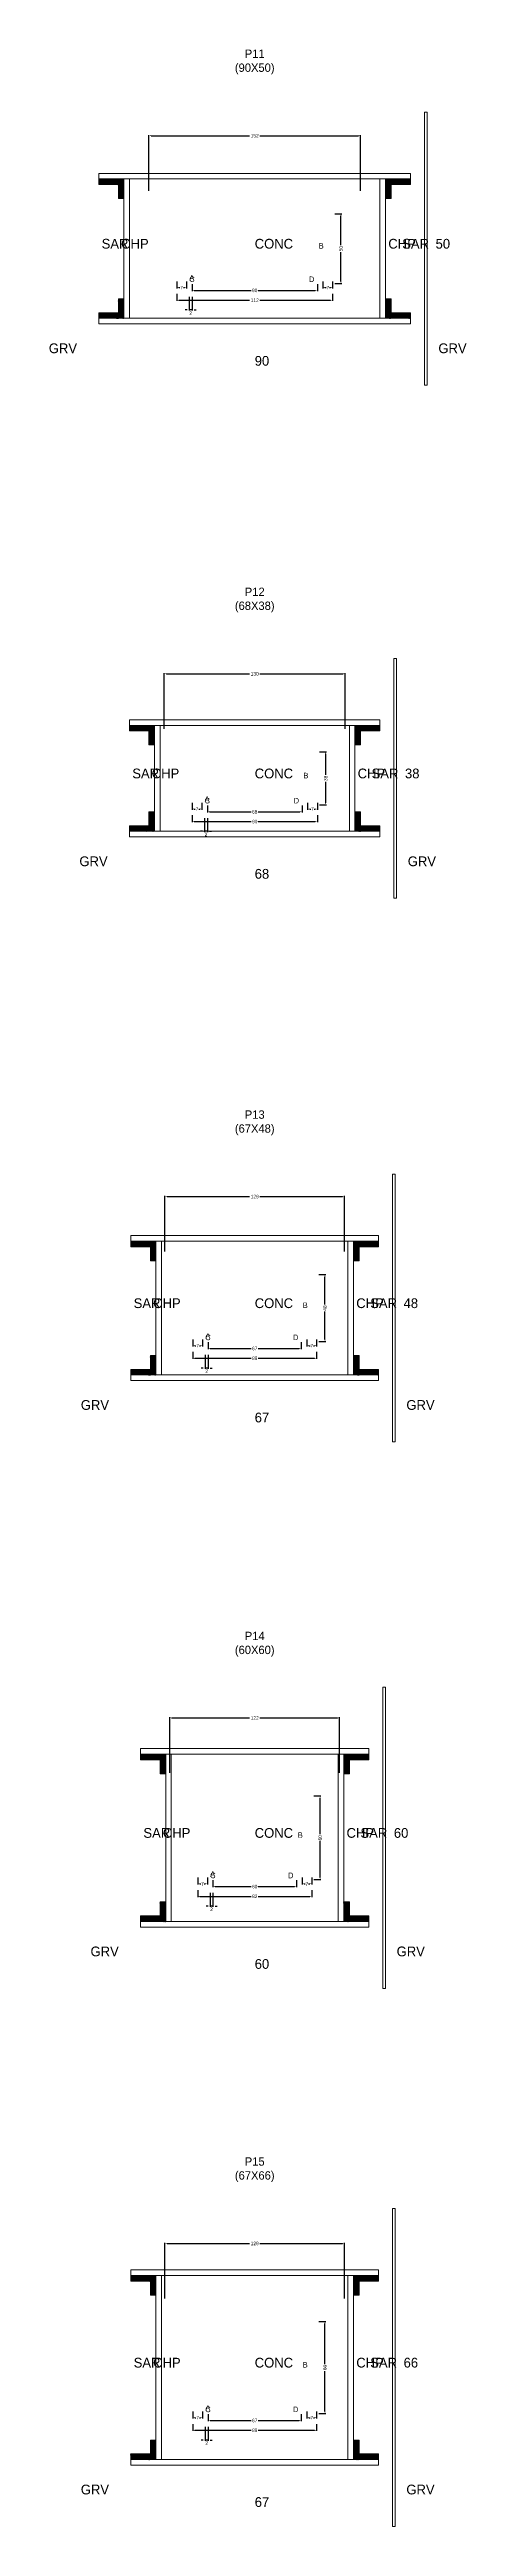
# Model space of a CAD drawing. Header units: centimetres. Extents: x -13000 to 4121, y -7606 to 8720.
# Drawn here: x -148 to 152, y -5294 to -3517 of the extents above; entities that cross this region are included whole.
import ezdxf

# ---------------------------------------------------------------- set-up
doc = ezdxf.new("R2010")
doc.units = ezdxf.units.CM
for name, color, linetype in [('COTA', 241, 'Continuous'), ('Hachura', 251, 'Continuous'), ('NOMENCLATURA', 7, 'Continuous'), ('SARRAFO', 251, 'Continuous'), ('Texto Seção', 7, 'Continuous')]:
    doc.layers.add(name, color=color, linetype=linetype)
doc.dimstyles.new('cotax2', dxfattribs={"dimtxt": 2.5, "dimasz": 1.5, "dimexe": 0.5, "dimexo": 0.5, "dimgap": 0.5, "dimtad": 1, "dimcen": 2.5, "dimazin": 3, "dimtfac": 1, "dimtmove": 0, "dimatfit": 3})

# ---------------------------------------------------------------- blocks, each defined once
blk = doc.blocks.new('_CLOSEDFILLED')
at = {"color": 0, "linetype": 'BYBLOCK'}
blk.add_solid([(-1, 0.2), (0, 0), (-1, -0.2)], dxfattribs=at)
blk = doc.blocks.new('*D274')
for p, q in [((-56, -3692.5), (-56, -3697.5)), ((56, -3692.5), (56, -3697.5)), ((-54.5, -3697), (-3.75, -3697)), ((3.75, -3697), (54.5, -3697))]:
    blk.add_line(p, q)
at = {"layer": 'Defpoints'}
for p in [(-56, -3692), (56, -3692), (-56, -3697)]:
    blk.add_point(p, dxfattribs=at)
at = {"layer": 'COTA', "xscale": 1.5, "yscale": 1.5, "rotation": 180}
blk.add_blockref('_CLOSEDFILLED', (-56, -3697), dxfattribs=at)
at = {"layer": 'COTA', "xscale": 1.5, "yscale": 1.5}
blk.add_blockref('_CLOSEDFILLED', (56, -3697), dxfattribs=at)
at = {"layer": 'COTA', "insert": (0, -3697), "char_height": 2.5, "attachment_point": 5}
blk.add_mtext('112', dxfattribs=at)
blk = doc.blocks.new('*D275')
for p, q in [((-45, -3685.5), (-45, -3690.5)), ((-43.5, -3690), (-2.5, -3690)), ((2.5, -3690), (43.5, -3690)), ((45, -3685.5), (45, -3690.5))]:
    blk.add_line(p, q)
at = {"layer": 'Defpoints'}
for p in [(-45, -3685), (-45, -3690), (45, -3685)]:
    blk.add_point(p, dxfattribs=at)
at = {"layer": 'COTA', "xscale": 1.5, "yscale": 1.5, "rotation": 180}
blk.add_blockref('_CLOSEDFILLED', (-45, -3690), dxfattribs=at)
at = {"layer": 'COTA', "xscale": 1.5, "yscale": 1.5}
blk.add_blockref('_CLOSEDFILLED', (45, -3690), dxfattribs=at)
at = {"layer": 'COTA', "insert": (0, -3690), "char_height": 2.5, "attachment_point": 5}
blk.add_mtext('90', dxfattribs=at)
blk = doc.blocks.new('*D276')
for p, q in [((57.5, -3635), (62.5, -3635)), ((62, -3657.5), (62, -3636.5)), ((62, -3683.5), (62, -3662.5)), ((57.5, -3685), (62.5, -3685))]:
    blk.add_line(p, q)
at = {"layer": 'Defpoints'}
for p in [(57, -3635), (57, -3685), (62, -3685)]:
    blk.add_point(p, dxfattribs=at)
at = {"layer": 'COTA', "xscale": 1.5, "yscale": 1.5}
for p, rotation in [((62, -3635), 90), ((62, -3685), 270)]:
    blk.add_blockref('_CLOSEDFILLED', p, dxfattribs=dict(at, rotation=rotation))
at = {"layer": 'COTA', "insert": (62, -3660), "char_height": 2.5, "attachment_point": 5, "rotation": 90}
blk.add_mtext('50', dxfattribs=at)
blk = doc.blocks.new('*D277')
for p, q in [((-56, -3683.5), (-56, -3688.5)), ((-54.5, -3688), (-53.75, -3688)), ((-51.25, -3688), (-50.5, -3688)), ((-49, -3683.5), (-49, -3688.5))]:
    blk.add_line(p, q)
at = {"layer": 'Defpoints'}
for p in [(-56, -3683), (-56, -3688), (-49, -3683)]:
    blk.add_point(p, dxfattribs=at)
at = {"layer": 'COTA', "xscale": 1.5, "yscale": 1.5, "rotation": 180}
blk.add_blockref('_CLOSEDFILLED', (-56, -3688), dxfattribs=at)
at = {"layer": 'COTA', "xscale": 1.5, "yscale": 1.5}
blk.add_blockref('_CLOSEDFILLED', (-49, -3688), dxfattribs=at)
at = {"layer": 'COTA', "insert": (-52.5, -3688), "char_height": 2.5, "attachment_point": 5}
blk.add_mtext('7', dxfattribs=at)
blk = doc.blocks.new('*D278')
for p, q in [((49, -3683.5), (49, -3688.5)), ((50.5, -3688), (51.25, -3688)), ((53.75, -3688), (54.5, -3688)), ((56, -3683.5), (56, -3688.5))]:
    blk.add_line(p, q)
at = {"layer": 'Defpoints'}
for p in [(49, -3683), (49, -3688), (56, -3683)]:
    blk.add_point(p, dxfattribs=at)
at = {"layer": 'COTA', "xscale": 1.5, "yscale": 1.5, "rotation": 180}
blk.add_blockref('_CLOSEDFILLED', (49, -3688), dxfattribs=at)
at = {"layer": 'COTA', "xscale": 1.5, "yscale": 1.5}
blk.add_blockref('_CLOSEDFILLED', (56, -3688), dxfattribs=at)
at = {"layer": 'COTA', "insert": (52.5, -3688), "char_height": 2.5, "attachment_point": 5}
blk.add_mtext('7', dxfattribs=at)
blk = doc.blocks.new('*D279')
for p, q in [((-76, -3618.5), (-76, -3578.5)), ((-74.5, -3579), (-3.75, -3579)), ((3.75, -3579), (74.5, -3579)), ((76, -3618.5), (76, -3578.5))]:
    blk.add_line(p, q)
at = {"layer": 'Defpoints'}
for p in [(-76, -3579), (-76, -3619), (76, -3619)]:
    blk.add_point(p, dxfattribs=at)
at = {"layer": 'COTA', "xscale": 1.5, "yscale": 1.5, "rotation": 180}
blk.add_blockref('_CLOSEDFILLED', (-76, -3579), dxfattribs=at)
at = {"layer": 'COTA', "xscale": 1.5, "yscale": 1.5}
blk.add_blockref('_CLOSEDFILLED', (76, -3579), dxfattribs=at)
at = {"layer": 'COTA', "insert": (0, -3579), "char_height": 2.5, "attachment_point": 5}
blk.add_mtext('152', dxfattribs=at)
blk = doc.blocks.new('*D300')
for p, q in [((-45, -4066.5), (-45, -4071.5)), ((45, -4066.5), (45, -4071.5)), ((-43.5, -4071), (-2.5, -4071)), ((2.5, -4071), (43.5, -4071))]:
    blk.add_line(p, q)
at = {"layer": 'Defpoints'}
for p in [(-45, -4066), (45, -4066), (-45, -4071)]:
    blk.add_point(p, dxfattribs=at)
at = {"layer": 'COTA', "xscale": 1.5, "yscale": 1.5, "rotation": 180}
blk.add_blockref('_CLOSEDFILLED', (-45, -4071), dxfattribs=at)
at = {"layer": 'COTA', "xscale": 1.5, "yscale": 1.5}
blk.add_blockref('_CLOSEDFILLED', (45, -4071), dxfattribs=at)
at = {"layer": 'COTA', "insert": (0, -4071), "char_height": 2.5, "attachment_point": 5}
blk.add_mtext('90', dxfattribs=at)
blk = doc.blocks.new('*D301')
for p, q in [((-34, -4059.5), (-34, -4064.5)), ((-32.5, -4064), (-2.5, -4064)), ((2.5, -4064), (32.5, -4064)), ((34, -4059.5), (34, -4064.5))]:
    blk.add_line(p, q)
at = {"layer": 'Defpoints'}
for p in [(-34, -4059), (-34, -4064), (34, -4059)]:
    blk.add_point(p, dxfattribs=at)
at = {"layer": 'COTA', "xscale": 1.5, "yscale": 1.5, "rotation": 180}
blk.add_blockref('_CLOSEDFILLED', (-34, -4064), dxfattribs=at)
at = {"layer": 'COTA', "xscale": 1.5, "yscale": 1.5}
blk.add_blockref('_CLOSEDFILLED', (34, -4064), dxfattribs=at)
at = {"layer": 'COTA', "insert": (0, -4064), "char_height": 2.5, "attachment_point": 5}
blk.add_mtext('68', dxfattribs=at)
blk = doc.blocks.new('*D302')
for p, q in [((46.5, -4021), (51.5, -4021)), ((51, -4037.5), (51, -4022.5)), ((51, -4057.5), (51, -4042.5)), ((46.5, -4059), (51.5, -4059))]:
    blk.add_line(p, q)
at = {"layer": 'Defpoints'}
for p in [(46, -4021), (46, -4059), (51, -4059)]:
    blk.add_point(p, dxfattribs=at)
at = {"layer": 'COTA', "xscale": 1.5, "yscale": 1.5}
for p, rotation in [((51, -4021), 90), ((51, -4059), 270)]:
    blk.add_blockref('_CLOSEDFILLED', p, dxfattribs=dict(at, rotation=rotation))
at = {"layer": 'COTA', "insert": (51, -4040), "char_height": 2.5, "attachment_point": 5, "rotation": 90}
blk.add_mtext('38', dxfattribs=at)
blk = doc.blocks.new('*D303')
for p, q in [((-45, -4057.5), (-45, -4062.5)), ((-43.5, -4062), (-42.75, -4062)), ((-40.25, -4062), (-39.5, -4062)), ((-38, -4057.5), (-38, -4062.5))]:
    blk.add_line(p, q)
at = {"layer": 'Defpoints'}
for p in [(-45, -4057), (-45, -4062), (-38, -4057)]:
    blk.add_point(p, dxfattribs=at)
at = {"layer": 'COTA', "xscale": 1.5, "yscale": 1.5, "rotation": 180}
blk.add_blockref('_CLOSEDFILLED', (-45, -4062), dxfattribs=at)
at = {"layer": 'COTA', "xscale": 1.5, "yscale": 1.5}
blk.add_blockref('_CLOSEDFILLED', (-38, -4062), dxfattribs=at)
at = {"layer": 'COTA', "insert": (-41.5, -4062), "char_height": 2.5, "attachment_point": 5}
blk.add_mtext('7', dxfattribs=at)
blk = doc.blocks.new('*D304')
for p, q in [((38, -4057.5), (38, -4062.5)), ((39.5, -4062), (40.25, -4062)), ((42.75, -4062), (43.5, -4062)), ((45, -4057.5), (45, -4062.5))]:
    blk.add_line(p, q)
at = {"layer": 'Defpoints'}
for p in [(38, -4057), (38, -4062), (45, -4057)]:
    blk.add_point(p, dxfattribs=at)
at = {"layer": 'COTA', "xscale": 1.5, "yscale": 1.5, "rotation": 180}
blk.add_blockref('_CLOSEDFILLED', (38, -4062), dxfattribs=at)
at = {"layer": 'COTA', "xscale": 1.5, "yscale": 1.5}
blk.add_blockref('_CLOSEDFILLED', (45, -4062), dxfattribs=at)
at = {"layer": 'COTA', "insert": (41.5, -4062), "char_height": 2.5, "attachment_point": 5}
blk.add_mtext('7', dxfattribs=at)
blk = doc.blocks.new('*D305')
for p, q in [((-65, -4004.5), (-65, -3964.5)), ((-63.5, -3965), (-3.75, -3965)), ((3.75, -3965), (63.5, -3965)), ((65, -4004.5), (65, -3964.5))]:
    blk.add_line(p, q)
at = {"layer": 'Defpoints'}
for p in [(-65, -3965), (-65, -4005), (65, -4005)]:
    blk.add_point(p, dxfattribs=at)
at = {"layer": 'COTA', "xscale": 1.5, "yscale": 1.5, "rotation": 180}
blk.add_blockref('_CLOSEDFILLED', (-65, -3965), dxfattribs=at)
at = {"layer": 'COTA', "xscale": 1.5, "yscale": 1.5}
blk.add_blockref('_CLOSEDFILLED', (65, -3965), dxfattribs=at)
at = {"layer": 'COTA', "insert": (0, -3965), "char_height": 2.5, "attachment_point": 5}
blk.add_mtext('130', dxfattribs=at)
blk = doc.blocks.new('*D326')
for p, q in [((-44.5, -4451.5), (-44.5, -4456.5)), ((-43, -4456), (-2.5, -4456)), ((2.5, -4456), (43, -4456)), ((44.5, -4451.5), (44.5, -4456.5))]:
    blk.add_line(p, q)
at = {"layer": 'Defpoints'}
for p in [(-44.5, -4451), (-44.5, -4456), (44.5, -4451)]:
    blk.add_point(p, dxfattribs=at)
at = {"layer": 'COTA', "xscale": 1.5, "yscale": 1.5, "rotation": 180}
blk.add_blockref('_CLOSEDFILLED', (-44.5, -4456), dxfattribs=at)
at = {"layer": 'COTA', "xscale": 1.5, "yscale": 1.5}
blk.add_blockref('_CLOSEDFILLED', (44.5, -4456), dxfattribs=at)
at = {"layer": 'COTA', "insert": (0, -4456), "char_height": 2.5, "attachment_point": 5}
blk.add_mtext('89', dxfattribs=at)
blk = doc.blocks.new('*D327')
for p, q in [((-33.5, -4444.5), (-33.5, -4449.5)), ((-32, -4449), (-2.5, -4449)), ((2.5, -4449), (32, -4449)), ((33.5, -4444.5), (33.5, -4449.5))]:
    blk.add_line(p, q)
at = {"layer": 'Defpoints'}
for p in [(-33.5, -4444), (-33.5, -4449), (33.5, -4444)]:
    blk.add_point(p, dxfattribs=at)
at = {"layer": 'COTA', "xscale": 1.5, "yscale": 1.5, "rotation": 180}
blk.add_blockref('_CLOSEDFILLED', (-33.5, -4449), dxfattribs=at)
at = {"layer": 'COTA', "xscale": 1.5, "yscale": 1.5}
blk.add_blockref('_CLOSEDFILLED', (33.5, -4449), dxfattribs=at)
at = {"layer": 'COTA', "insert": (0, -4449), "char_height": 2.5, "attachment_point": 5}
blk.add_mtext('67', dxfattribs=at)
blk = doc.blocks.new('*D328')
for p, q in [((46, -4396), (51, -4396)), ((50.5, -4417.5), (50.5, -4397.5)), ((50.5, -4442.5), (50.5, -4422.5)), ((46, -4444), (51, -4444))]:
    blk.add_line(p, q)
at = {"layer": 'Defpoints'}
for p in [(45.5, -4396), (45.5, -4444), (50.5, -4444)]:
    blk.add_point(p, dxfattribs=at)
at = {"layer": 'COTA', "xscale": 1.5, "yscale": 1.5}
for p, rotation in [((50.5, -4396), 90), ((50.5, -4444), 270)]:
    blk.add_blockref('_CLOSEDFILLED', p, dxfattribs=dict(at, rotation=rotation))
at = {"layer": 'COTA', "insert": (50.5, -4420), "char_height": 2.5, "attachment_point": 5, "rotation": 90}
blk.add_mtext('48', dxfattribs=at)
blk = doc.blocks.new('*D329')
for p, q in [((-44.5, -4442.5), (-44.5, -4447.5)), ((-43, -4447), (-42.25, -4447)), ((-39.75, -4447), (-39, -4447)), ((-37.5, -4442.5), (-37.5, -4447.5))]:
    blk.add_line(p, q)
at = {"layer": 'Defpoints'}
for p in [(-44.5, -4442), (-37.5, -4442), (-44.5, -4447)]:
    blk.add_point(p, dxfattribs=at)
at = {"layer": 'COTA', "xscale": 1.5, "yscale": 1.5, "rotation": 180}
blk.add_blockref('_CLOSEDFILLED', (-44.5, -4447), dxfattribs=at)
at = {"layer": 'COTA', "xscale": 1.5, "yscale": 1.5}
blk.add_blockref('_CLOSEDFILLED', (-37.5, -4447), dxfattribs=at)
at = {"layer": 'COTA', "insert": (-41, -4447), "char_height": 2.5, "attachment_point": 5}
blk.add_mtext('7', dxfattribs=at)
blk = doc.blocks.new('*D330')
for p, q in [((37.5, -4442.5), (37.5, -4447.5)), ((39, -4447), (39.75, -4447)), ((42.25, -4447), (43, -4447)), ((44.5, -4442.5), (44.5, -4447.5))]:
    blk.add_line(p, q)
at = {"layer": 'Defpoints'}
for p in [(37.5, -4442), (44.5, -4442), (37.5, -4447)]:
    blk.add_point(p, dxfattribs=at)
at = {"layer": 'COTA', "xscale": 1.5, "yscale": 1.5, "rotation": 180}
blk.add_blockref('_CLOSEDFILLED', (37.5, -4447), dxfattribs=at)
at = {"layer": 'COTA', "xscale": 1.5, "yscale": 1.5}
blk.add_blockref('_CLOSEDFILLED', (44.5, -4447), dxfattribs=at)
at = {"layer": 'COTA', "insert": (41, -4447), "char_height": 2.5, "attachment_point": 5}
blk.add_mtext('7', dxfattribs=at)
blk = doc.blocks.new('*D331')
for p, q in [((-64.5, -4379.5), (-64.5, -4339.5)), ((-63, -4340), (-3.75, -4340)), ((3.75, -4340), (63, -4340)), ((64.5, -4379.5), (64.5, -4339.5))]:
    blk.add_line(p, q)
at = {"layer": 'Defpoints'}
for p in [(-64.5, -4340), (-64.5, -4380), (64.5, -4380)]:
    blk.add_point(p, dxfattribs=at)
at = {"layer": 'COTA', "xscale": 1.5, "yscale": 1.5, "rotation": 180}
blk.add_blockref('_CLOSEDFILLED', (-64.5, -4340), dxfattribs=at)
at = {"layer": 'COTA', "xscale": 1.5, "yscale": 1.5}
blk.add_blockref('_CLOSEDFILLED', (64.5, -4340), dxfattribs=at)
at = {"layer": 'COTA', "insert": (0, -4340), "char_height": 2.5, "attachment_point": 5}
blk.add_mtext('129', dxfattribs=at)
blk = doc.blocks.new('*D352')
for p, q in [((-41, -4837.5), (-41, -4842.5)), ((-39.5, -4842), (-2.5, -4842)), ((2.5, -4842), (39.5, -4842)), ((41, -4837.5), (41, -4842.5))]:
    blk.add_line(p, q)
at = {"layer": 'Defpoints'}
for p in [(-41, -4837), (-41, -4842), (41, -4837)]:
    blk.add_point(p, dxfattribs=at)
at = {"layer": 'COTA', "xscale": 1.5, "yscale": 1.5, "rotation": 180}
blk.add_blockref('_CLOSEDFILLED', (-41, -4842), dxfattribs=at)
at = {"layer": 'COTA', "xscale": 1.5, "yscale": 1.5}
blk.add_blockref('_CLOSEDFILLED', (41, -4842), dxfattribs=at)
at = {"layer": 'COTA', "insert": (0, -4842), "char_height": 2.5, "attachment_point": 5}
blk.add_mtext('82', dxfattribs=at)
blk = doc.blocks.new('*D353')
for p, q in [((-30, -4830.5), (-30, -4835.5)), ((30, -4830.5), (30, -4835.5)), ((-28.5, -4835), (-2.5, -4835)), ((2.5, -4835), (28.5, -4835))]:
    blk.add_line(p, q)
at = {"layer": 'Defpoints'}
for p in [(-30, -4830), (30, -4830), (-30, -4835)]:
    blk.add_point(p, dxfattribs=at)
at = {"layer": 'COTA', "xscale": 1.5, "yscale": 1.5, "rotation": 180}
blk.add_blockref('_CLOSEDFILLED', (-30, -4835), dxfattribs=at)
at = {"layer": 'COTA', "xscale": 1.5, "yscale": 1.5}
blk.add_blockref('_CLOSEDFILLED', (30, -4835), dxfattribs=at)
at = {"layer": 'COTA', "insert": (0, -4835), "char_height": 2.5, "attachment_point": 5}
blk.add_mtext('60', dxfattribs=at)
blk = doc.blocks.new('*D354')
for p, q in [((42.5, -4770), (47.5, -4770)), ((47, -4797.5), (47, -4771.5)), ((47, -4828.5), (47, -4802.5)), ((42.5, -4830), (47.5, -4830))]:
    blk.add_line(p, q)
at = {"layer": 'Defpoints'}
for p in [(42, -4770), (42, -4830), (47, -4830)]:
    blk.add_point(p, dxfattribs=at)
at = {"layer": 'COTA', "xscale": 1.5, "yscale": 1.5}
for p, rotation in [((47, -4770), 90), ((47, -4830), 270)]:
    blk.add_blockref('_CLOSEDFILLED', p, dxfattribs=dict(at, rotation=rotation))
at = {"layer": 'COTA', "insert": (47, -4800), "char_height": 2.5, "attachment_point": 5, "rotation": 90}
blk.add_mtext('60', dxfattribs=at)
blk = doc.blocks.new('*D355')
for p, q in [((-41, -4828.5), (-41, -4833.5)), ((-34, -4828.5), (-34, -4833.5)), ((-39.5, -4833), (-38.75, -4833)), ((-36.25, -4833), (-35.5, -4833))]:
    blk.add_line(p, q)
at = {"layer": 'Defpoints'}
for p in [(-41, -4828), (-34, -4828), (-41, -4833)]:
    blk.add_point(p, dxfattribs=at)
at = {"layer": 'COTA', "xscale": 1.5, "yscale": 1.5, "rotation": 180}
blk.add_blockref('_CLOSEDFILLED', (-41, -4833), dxfattribs=at)
at = {"layer": 'COTA', "xscale": 1.5, "yscale": 1.5}
blk.add_blockref('_CLOSEDFILLED', (-34, -4833), dxfattribs=at)
at = {"layer": 'COTA', "insert": (-37.5, -4833), "char_height": 2.5, "attachment_point": 5}
blk.add_mtext('7', dxfattribs=at)
blk = doc.blocks.new('*D356')
for p, q in [((34, -4828.5), (34, -4833.5)), ((41, -4828.5), (41, -4833.5)), ((35.5, -4833), (36.25, -4833)), ((38.75, -4833), (39.5, -4833))]:
    blk.add_line(p, q)
at = {"layer": 'Defpoints'}
for p in [(34, -4828), (41, -4828), (34, -4833)]:
    blk.add_point(p, dxfattribs=at)
at = {"layer": 'COTA', "xscale": 1.5, "yscale": 1.5, "rotation": 180}
blk.add_blockref('_CLOSEDFILLED', (34, -4833), dxfattribs=at)
at = {"layer": 'COTA', "xscale": 1.5, "yscale": 1.5}
blk.add_blockref('_CLOSEDFILLED', (41, -4833), dxfattribs=at)
at = {"layer": 'COTA', "insert": (37.5, -4833), "char_height": 2.5, "attachment_point": 5}
blk.add_mtext('7', dxfattribs=at)
blk = doc.blocks.new('*D357')
for p, q in [((-61, -4753.5), (-61, -4713.5)), ((-59.5, -4714), (-3.75, -4714)), ((3.75, -4714), (59.5, -4714)), ((61, -4753.5), (61, -4713.5))]:
    blk.add_line(p, q)
at = {"layer": 'Defpoints'}
for p in [(-61, -4714), (-61, -4754), (61, -4754)]:
    blk.add_point(p, dxfattribs=at)
at = {"layer": 'COTA', "xscale": 1.5, "yscale": 1.5, "rotation": 180}
blk.add_blockref('_CLOSEDFILLED', (-61, -4714), dxfattribs=at)
at = {"layer": 'COTA', "xscale": 1.5, "yscale": 1.5}
blk.add_blockref('_CLOSEDFILLED', (61, -4714), dxfattribs=at)
at = {"layer": 'COTA', "insert": (0, -4714), "char_height": 2.5, "attachment_point": 5}
blk.add_mtext('122', dxfattribs=at)
blk = doc.blocks.new('*D378')
for p, q in [((-44.5, -5220.5), (-44.5, -5225.5)), ((44.5, -5220.5), (44.5, -5225.5)), ((-43, -5225), (-2.5, -5225)), ((2.5, -5225), (43, -5225))]:
    blk.add_line(p, q)
at = {"layer": 'Defpoints'}
for p in [(-44.5, -5220), (44.5, -5220), (-44.5, -5225)]:
    blk.add_point(p, dxfattribs=at)
at = {"layer": 'COTA', "xscale": 1.5, "yscale": 1.5, "rotation": 180}
blk.add_blockref('_CLOSEDFILLED', (-44.5, -5225), dxfattribs=at)
at = {"layer": 'COTA', "xscale": 1.5, "yscale": 1.5}
blk.add_blockref('_CLOSEDFILLED', (44.5, -5225), dxfattribs=at)
at = {"layer": 'COTA', "insert": (0, -5225), "char_height": 2.5, "attachment_point": 5}
blk.add_mtext('89', dxfattribs=at)
blk = doc.blocks.new('*D379')
for p, q in [((-33.5, -5213.5), (-33.5, -5218.5)), ((-32, -5218), (-2.5, -5218)), ((2.5, -5218), (32, -5218)), ((33.5, -5213.5), (33.5, -5218.5))]:
    blk.add_line(p, q)
at = {"layer": 'Defpoints'}
for p in [(-33.5, -5213), (-33.5, -5218), (33.5, -5213)]:
    blk.add_point(p, dxfattribs=at)
at = {"layer": 'COTA', "xscale": 1.5, "yscale": 1.5, "rotation": 180}
blk.add_blockref('_CLOSEDFILLED', (-33.5, -5218), dxfattribs=at)
at = {"layer": 'COTA', "xscale": 1.5, "yscale": 1.5}
blk.add_blockref('_CLOSEDFILLED', (33.5, -5218), dxfattribs=at)
at = {"layer": 'COTA', "insert": (0, -5218), "char_height": 2.5, "attachment_point": 5}
blk.add_mtext('67', dxfattribs=at)
blk = doc.blocks.new('*D380')
for p, q in [((46, -5147), (51, -5147)), ((50.5, -5177.5), (50.5, -5148.5)), ((50.5, -5211.5), (50.5, -5182.5)), ((46, -5213), (51, -5213))]:
    blk.add_line(p, q)
at = {"layer": 'Defpoints'}
for p in [(45.5, -5147), (45.5, -5213), (50.5, -5213)]:
    blk.add_point(p, dxfattribs=at)
at = {"layer": 'COTA', "xscale": 1.5, "yscale": 1.5}
for p, rotation in [((50.5, -5147), 90), ((50.5, -5213), 270)]:
    blk.add_blockref('_CLOSEDFILLED', p, dxfattribs=dict(at, rotation=rotation))
at = {"layer": 'COTA', "insert": (50.5, -5180), "char_height": 2.5, "attachment_point": 5, "rotation": 90}
blk.add_mtext('66', dxfattribs=at)
blk = doc.blocks.new('*D381')
for p, q in [((-44.5, -5211.5), (-44.5, -5216.5)), ((-43, -5216), (-42.25, -5216)), ((-39.75, -5216), (-39, -5216)), ((-37.5, -5211.5), (-37.5, -5216.5))]:
    blk.add_line(p, q)
at = {"layer": 'Defpoints'}
for p in [(-44.5, -5211), (-44.5, -5216), (-37.5, -5211)]:
    blk.add_point(p, dxfattribs=at)
at = {"layer": 'COTA', "xscale": 1.5, "yscale": 1.5, "rotation": 180}
blk.add_blockref('_CLOSEDFILLED', (-44.5, -5216), dxfattribs=at)
at = {"layer": 'COTA', "xscale": 1.5, "yscale": 1.5}
blk.add_blockref('_CLOSEDFILLED', (-37.5, -5216), dxfattribs=at)
at = {"layer": 'COTA', "insert": (-41, -5216), "char_height": 2.5, "attachment_point": 5}
blk.add_mtext('7', dxfattribs=at)
blk = doc.blocks.new('*D382')
for p, q in [((37.5, -5211.5), (37.5, -5216.5)), ((39, -5216), (39.75, -5216)), ((42.25, -5216), (43, -5216)), ((44.5, -5211.5), (44.5, -5216.5))]:
    blk.add_line(p, q)
at = {"layer": 'Defpoints'}
for p in [(37.5, -5211), (37.5, -5216), (44.5, -5211)]:
    blk.add_point(p, dxfattribs=at)
at = {"layer": 'COTA', "xscale": 1.5, "yscale": 1.5, "rotation": 180}
blk.add_blockref('_CLOSEDFILLED', (37.5, -5216), dxfattribs=at)
at = {"layer": 'COTA', "xscale": 1.5, "yscale": 1.5}
blk.add_blockref('_CLOSEDFILLED', (44.5, -5216), dxfattribs=at)
at = {"layer": 'COTA', "insert": (41, -5216), "char_height": 2.5, "attachment_point": 5}
blk.add_mtext('7', dxfattribs=at)
blk = doc.blocks.new('*D383')
for p, q in [((-64.5, -5130.5), (-64.5, -5090.5)), ((-63, -5091), (-3.75, -5091)), ((3.75, -5091), (63, -5091)), ((64.5, -5130.5), (64.5, -5090.5))]:
    blk.add_line(p, q)
at = {"layer": 'Defpoints'}
for p in [(-64.5, -5091), (-64.5, -5131), (64.5, -5131)]:
    blk.add_point(p, dxfattribs=at)
at = {"layer": 'COTA', "xscale": 1.5, "yscale": 1.5, "rotation": 180}
blk.add_blockref('_CLOSEDFILLED', (-64.5, -5091), dxfattribs=at)
at = {"layer": 'COTA', "xscale": 1.5, "yscale": 1.5}
blk.add_blockref('_CLOSEDFILLED', (64.5, -5091), dxfattribs=at)
at = {"layer": 'COTA', "insert": (0, -5091), "char_height": 2.5, "attachment_point": 5}
blk.add_mtext('129', dxfattribs=at)

msp = doc.modelspace()

# ---------------------------------------------------------------- hatches: boundary and pattern name
at = {"layer": 'SARRAFO'}
h = msp.add_hatch(dxfattribs=at)
h.set_pattern_fill('SOLID', scale=2)
h.paths.add_polyline_path([(-112, -3614), (-98, -3614), (-98, -3610), (-112, -3610)])
h = msp.add_hatch(dxfattribs=at)
h.set_pattern_fill('SOLID', scale=2)
h.paths.add_polyline_path([(-98, -3624), (-94, -3624), (-94, -3610), (-98, -3610)])
h = msp.add_hatch(dxfattribs=at)
h.set_pattern_fill('SOLID', scale=2)
h.paths.add_polyline_path([(94, -3624), (98, -3624), (98, -3610), (94, -3610)])
h = msp.add_hatch(dxfattribs=at)
h.set_pattern_fill('SOLID', scale=2)
h.paths.add_polyline_path([(98, -3614), (112, -3614), (112, -3610), (98, -3610)])
h = msp.add_hatch(dxfattribs=at)
h.set_pattern_fill('SOLID', scale=2)
h.paths.add_polyline_path([(-112, -3710), (-98, -3710), (-98, -3706), (-112, -3706)])
h = msp.add_hatch(dxfattribs=at)
h.set_pattern_fill('SOLID', scale=2)
h.paths.add_polyline_path([(-98, -3710), (-94, -3710), (-94, -3696), (-98, -3696)])
h = msp.add_hatch(dxfattribs=at)
h.set_pattern_fill('SOLID', scale=2)
h.paths.add_polyline_path([(94, -3710), (98, -3710), (98, -3696), (94, -3696)])
h = msp.add_hatch(dxfattribs=at)
h.set_pattern_fill('SOLID', scale=2)
h.paths.add_polyline_path([(98, -3710), (112, -3710), (112, -3706), (98, -3706)])
h = msp.add_hatch(dxfattribs=at)
h.set_pattern_fill('SOLID', scale=2)
h.paths.add_polyline_path([(-90, -4006), (-76, -4006), (-76, -4002), (-90, -4002)])
h = msp.add_hatch(dxfattribs=at)
h.set_pattern_fill('SOLID', scale=2)
h.paths.add_polyline_path([(-76, -4016), (-72, -4016), (-72, -4002), (-76, -4002)])
h = msp.add_hatch(dxfattribs=at)
h.set_pattern_fill('SOLID', scale=2)
h.paths.add_polyline_path([(72, -4016), (76, -4016), (76, -4002), (72, -4002)])
h = msp.add_hatch(dxfattribs=at)
h.set_pattern_fill('SOLID', scale=2)
h.paths.add_polyline_path([(76, -4006), (90, -4006), (90, -4002), (76, -4002)])
h = msp.add_hatch(dxfattribs=at)
h.set_pattern_fill('SOLID', scale=2)
h.paths.add_polyline_path([(-76, -4078), (-72, -4078), (-72, -4064), (-76, -4064)])
h = msp.add_hatch(dxfattribs=at)
h.set_pattern_fill('SOLID', scale=2)
h.paths.add_polyline_path([(72, -4078), (76, -4078), (76, -4064), (72, -4064)])
h = msp.add_hatch(dxfattribs=at)
h.set_pattern_fill('SOLID', scale=2)
h.paths.add_polyline_path([(-90, -4078), (-76, -4078), (-76, -4074), (-90, -4074)])
h = msp.add_hatch(dxfattribs=at)
h.set_pattern_fill('SOLID', scale=2)
h.paths.add_polyline_path([(76, -4078), (90, -4078), (90, -4074), (76, -4074)])
h = msp.add_hatch(dxfattribs=at)
h.set_pattern_fill('SOLID', scale=2)
h.paths.add_polyline_path([(-89, -4376), (-75, -4376), (-75, -4372), (-89, -4372)])
h = msp.add_hatch(dxfattribs=at)
h.set_pattern_fill('SOLID', scale=2)
h.paths.add_polyline_path([(-75, -4386), (-71, -4386), (-71, -4372), (-75, -4372)])
h = msp.add_hatch(dxfattribs=at)
h.set_pattern_fill('SOLID', scale=2)
h.paths.add_polyline_path([(71, -4386), (75, -4386), (75, -4372), (71, -4372)])
h = msp.add_hatch(dxfattribs=at)
h.set_pattern_fill('SOLID', scale=2)
h.paths.add_polyline_path([(75, -4376), (89, -4376), (89, -4372), (75, -4372)])
h = msp.add_hatch(dxfattribs=at)
h.set_pattern_fill('SOLID', scale=2)
h.paths.add_polyline_path([(-75, -4468), (-71, -4468), (-71, -4454), (-75, -4454)])
h = msp.add_hatch(dxfattribs=at)
h.set_pattern_fill('SOLID', scale=2)
h.paths.add_polyline_path([(71, -4468), (75, -4468), (75, -4454), (71, -4454)])
h = msp.add_hatch(dxfattribs=at)
h.set_pattern_fill('SOLID', scale=2)
h.paths.add_polyline_path([(-89, -4468), (-75, -4468), (-75, -4464), (-89, -4464)])
h = msp.add_hatch(dxfattribs=at)
h.set_pattern_fill('SOLID', scale=2)
h.paths.add_polyline_path([(75, -4468), (89, -4468), (89, -4464), (75, -4464)])
h = msp.add_hatch(dxfattribs=at)
h.set_pattern_fill('SOLID', scale=2)
h.paths.add_polyline_path([(-82, -4744), (-68, -4744), (-68, -4740), (-82, -4740)])
h = msp.add_hatch(dxfattribs=at)
h.set_pattern_fill('SOLID', scale=2)
h.paths.add_polyline_path([(-68, -4754), (-64, -4754), (-64, -4740), (-68, -4740)])
h = msp.add_hatch(dxfattribs=at)
h.set_pattern_fill('SOLID', scale=2)
h.paths.add_polyline_path([(64, -4754), (68, -4754), (68, -4740), (64, -4740)])
h = msp.add_hatch(dxfattribs=at)
h.set_pattern_fill('SOLID', scale=2)
h.paths.add_polyline_path([(68, -4744), (82, -4744), (82, -4740), (68, -4740)])
h = msp.add_hatch(dxfattribs=at)
h.set_pattern_fill('SOLID', scale=2)
h.paths.add_polyline_path([(-68, -4860), (-64, -4860), (-64, -4846), (-68, -4846)])
h = msp.add_hatch(dxfattribs=at)
h.set_pattern_fill('SOLID', scale=2)
h.paths.add_polyline_path([(64, -4860), (68, -4860), (68, -4846), (64, -4846)])
h = msp.add_hatch(dxfattribs=at)
h.set_pattern_fill('SOLID', scale=2)
h.paths.add_polyline_path([(-82, -4860), (-68, -4860), (-68, -4856), (-82, -4856)])
h = msp.add_hatch(dxfattribs=at)
h.set_pattern_fill('SOLID', scale=2)
h.paths.add_polyline_path([(68, -4860), (82, -4860), (82, -4856), (68, -4856)])
h = msp.add_hatch(dxfattribs=at)
h.set_pattern_fill('SOLID', scale=2)
h.paths.add_polyline_path([(-89, -5118), (-75, -5118), (-75, -5114), (-89, -5114)])
h = msp.add_hatch(dxfattribs=at)
h.set_pattern_fill('SOLID', scale=2)
h.paths.add_polyline_path([(-75, -5128), (-71, -5128), (-71, -5114), (-75, -5114)])
h = msp.add_hatch(dxfattribs=at)
h.set_pattern_fill('SOLID', scale=2)
h.paths.add_polyline_path([(71, -5128), (75, -5128), (75, -5114), (71, -5114)])
h = msp.add_hatch(dxfattribs=at)
h.set_pattern_fill('SOLID', scale=2)
h.paths.add_polyline_path([(75, -5118), (89, -5118), (89, -5114), (75, -5114)])
h = msp.add_hatch(dxfattribs=at)
h.set_pattern_fill('SOLID', scale=2)
h.paths.add_polyline_path([(-75, -5246), (-71, -5246), (-71, -5232), (-75, -5232)])
h = msp.add_hatch(dxfattribs=at)
h.set_pattern_fill('SOLID', scale=2)
h.paths.add_polyline_path([(71, -5246), (75, -5246), (75, -5232), (71, -5232)])
h = msp.add_hatch(dxfattribs=at)
h.set_pattern_fill('SOLID', scale=2)
h.paths.add_polyline_path([(-89, -5246), (-75, -5246), (-75, -5242), (-89, -5242)])
h = msp.add_hatch(dxfattribs=at)
h.set_pattern_fill('SOLID', scale=2)
h.paths.add_polyline_path([(75, -5246), (89, -5246), (89, -5242), (75, -5242)])

# ---------------------------------------------------------------- linework, layer by layer
at = {"layer": 'Hachura', "lineweight": 13}
for points in [[(122, -3758), (124, -3758), (124, -3562), (122, -3562)], [(100, -4126), (102, -4126), (102, -3954), (100, -3954)], [(99, -4516), (101, -4516), (101, -4324), (99, -4324)], [(92, -4908), (94, -4908), (94, -4692), (92, -4692)], [(99, -5294), (101, -5294), (101, -5066), (99, -5066)]]:
    msp.add_lwpolyline(points, close=True, dxfattribs=at)
at = {"layer": 'Hachura', "lineweight": 18}
for points in [[(-112, -3610), (112, -3610), (112, -3606), (-112, -3606)], [(-94, -3710), (-90, -3710), (-90, -3610), (-94, -3610)], [(90, -3710), (94, -3710), (94, -3610), (90, -3610)], [(-112, -3714), (112, -3714), (112, -3710), (-112, -3710)], [(-90, -4002), (90, -4002), (90, -3998), (-90, -3998)], [(-72, -4078), (-68, -4078), (-68, -4002), (-72, -4002)], [(68, -4078), (72, -4078), (72, -4002), (68, -4002)], [(-90, -4082), (90, -4082), (90, -4078), (-90, -4078)], [(-89, -4372), (89, -4372), (89, -4368), (-89, -4368)], [(-71, -4468), (-67, -4468), (-67, -4372), (-71, -4372)], [(67, -4468), (71, -4468), (71, -4372), (67, -4372)], [(-89, -4472), (89, -4472), (89, -4468), (-89, -4468)], [(-82, -4740), (82, -4740), (82, -4736), (-82, -4736)], [(-64, -4860), (-60, -4860), (-60, -4740), (-64, -4740)], [(60, -4860), (64, -4860), (64, -4740), (60, -4740)], [(-82, -4864), (82, -4864), (82, -4860), (-82, -4860)], [(-89, -5114), (89, -5114), (89, -5110), (-89, -5110)], [(-71, -5246), (-67, -5246), (-67, -5114), (-71, -5114)], [(67, -5246), (71, -5246), (71, -5114), (67, -5114)], [(-89, -5250), (89, -5250), (89, -5246), (-89, -5246)]]:
    msp.add_lwpolyline(points, close=True, dxfattribs=at)
at = {"layer": 'SARRAFO', "lineweight": 13}
for points in [[(-112, -3614), (-98, -3614), (-98, -3610), (-112, -3610)], [(-98, -3624), (-94, -3624), (-94, -3610), (-98, -3610)], [(94, -3624), (98, -3624), (98, -3610), (94, -3610)], [(98, -3614), (112, -3614), (112, -3610), (98, -3610)], [(-112, -3710), (-98, -3710), (-98, -3706), (-112, -3706)], [(-98, -3710), (-94, -3710), (-94, -3696), (-98, -3696)], [(94, -3710), (98, -3710), (98, -3696), (94, -3696)], [(98, -3710), (112, -3710), (112, -3706), (98, -3706)], [(-90, -4006), (-76, -4006), (-76, -4002), (-90, -4002)], [(-76, -4016), (-72, -4016), (-72, -4002), (-76, -4002)], [(72, -4016), (76, -4016), (76, -4002), (72, -4002)], [(76, -4006), (90, -4006), (90, -4002), (76, -4002)], [(-76, -4078), (-72, -4078), (-72, -4064), (-76, -4064)], [(72, -4078), (76, -4078), (76, -4064), (72, -4064)], [(-90, -4078), (-76, -4078), (-76, -4074), (-90, -4074)], [(76, -4078), (90, -4078), (90, -4074), (76, -4074)], [(-89, -4376), (-75, -4376), (-75, -4372), (-89, -4372)], [(-75, -4386), (-71, -4386), (-71, -4372), (-75, -4372)], [(71, -4386), (75, -4386), (75, -4372), (71, -4372)], [(75, -4376), (89, -4376), (89, -4372), (75, -4372)], [(-75, -4468), (-71, -4468), (-71, -4454), (-75, -4454)], [(71, -4468), (75, -4468), (75, -4454), (71, -4454)], [(-89, -4468), (-75, -4468), (-75, -4464), (-89, -4464)], [(75, -4468), (89, -4468), (89, -4464), (75, -4464)], [(-82, -4744), (-68, -4744), (-68, -4740), (-82, -4740)], [(-68, -4754), (-64, -4754), (-64, -4740), (-68, -4740)], [(64, -4754), (68, -4754), (68, -4740), (64, -4740)], [(68, -4744), (82, -4744), (82, -4740), (68, -4740)], [(-68, -4860), (-64, -4860), (-64, -4846), (-68, -4846)], [(64, -4860), (68, -4860), (68, -4846), (64, -4846)], [(-82, -4860), (-68, -4860), (-68, -4856), (-82, -4856)], [(68, -4860), (82, -4860), (82, -4856), (68, -4856)], [(-89, -5118), (-75, -5118), (-75, -5114), (-89, -5114)], [(-75, -5128), (-71, -5128), (-71, -5114), (-75, -5114)], [(71, -5128), (75, -5128), (75, -5114), (71, -5114)], [(75, -5118), (89, -5118), (89, -5114), (75, -5114)], [(-75, -5246), (-71, -5246), (-71, -5232), (-75, -5232)], [(71, -5246), (75, -5246), (75, -5232), (71, -5232)], [(-89, -5246), (-75, -5246), (-75, -5242), (-89, -5242)], [(75, -5246), (89, -5246), (89, -5242), (75, -5242)]]:
    msp.add_lwpolyline(points, close=True, dxfattribs=at)

# ---------------------------------------------------------------- texts
at = {"layer": 'NOMENCLATURA'}
for s, p in [('B', (46, -3660)), ('A', (-47, -3683)), ('C', (-47, -3684)), ('D', (39, -3684)), ('B', (35, -4040)), ('A', (-36, -4057)), ('C', (-36, -4058)), ('D', (28, -4058)), ('B', (34.5, -4420)), ('A', (-35.5, -4442)), ('C', (-35.5, -4443)), ('D', (27.5, -4443)), ('B', (31, -4800)), ('A', (-32, -4828)), ('C', (-32, -4829)), ('D', (24, -4829)), ('B', (34.5, -5180)), ('A', (-35.5, -5211)), ('C', (-35.5, -5212)), ('D', (27.5, -5212))]:
    msp.add_text(s, height=4, dxfattribs=at).set_placement(p)
at = {"layer": 'NOMENCLATURA', "char_height": 6, "attachment_point": 8}
for s, insert in [('P11\\P(90X50)', (0, -3535)), ('P12\\P(68X38)', (0, -3921)), ('P13\\P(67X48)', (0, -4296)), ('P14\\P(60X60)', (0, -4670)), ('P15\\P(67X66)', (0, -5047))]:
    msp.add_mtext(s, dxfattribs=dict(at, insert=insert))
at = {"layer": 'Texto Seção'}
for s, p in [('SAR', (-110, -3660)), ('CHP', (-96, -3660)), ('CONC', (0, -3660)), ('CHP', (96, -3660)), ('SAR', (106, -3660)), ('50', (130, -3660)), ('GRV', (-148, -3735)), ('GRV', (132, -3735)), ('90', (0, -3744)), ('SAR', (-88, -4040)), ('CHP', (-74, -4040)), ('CONC', (0, -4040)), ('CHP', (74, -4040)), ('SAR', (84, -4040)), ('38', (108, -4040)), ('GRV', (-126, -4103)), ('GRV', (110, -4103)), ('68', (0, -4112)), ('SAR', (-87, -4420)), ('CHP', (-73, -4420)), ('CONC', (0, -4420)), ('CHP', (73, -4420)), ('SAR', (83, -4420)), ('48', (107, -4420)), ('GRV', (-125, -4493)), ('67', (0, -4502)), ('GRV', (109, -4493)), ('SAR', (-80, -4800)), ('CHP', (-66, -4800)), ('CONC', (0, -4800)), ('CHP', (66, -4800)), ('SAR', (76, -4800)), ('60', (100, -4800)), ('GRV', (-118, -4885)), ('GRV', (102, -4885)), ('60', (0, -4894)), ('SAR', (-87, -5180)), ('CHP', (-73, -5180)), ('CONC', (0, -5180)), ('CHP', (73, -5180)), ('SAR', (83, -5180)), ('66', (107, -5180)), ('GRV', (-125, -5271)), ('67', (0, -5280)), ('GRV', (109, -5271))]:
    msp.add_text(s, height=7, dxfattribs=at).set_placement(p)

# ---------------------------------------------------------------- dimensions: what is measured, and where the dimension line sits
at = {"layer": 'COTA'}
for base, p1, p2, picture, middle in [((-76, -3579), (-76, -3619), (76, -3619), '*D279', (0, -3579)), ((-56, -3688), (-56, -3683), (-49, -3683), '*D277', (-52.5, -3688)), ((-56, -3697), (-56, -3692), (56, -3692), '*D274', (0, -3697)), ((-45, -3690), (-45, -3685), (45, -3685), '*D275', (0, -3690)), ((49, -3688), (49, -3683), (56, -3683), '*D278', (52.5, -3688)), ((-65, -3965), (-65, -4005), (65, -4005), '*D305', (0, -3965)), ((-45, -4062), (-45, -4057), (-38, -4057), '*D303', (-41.5, -4062)), ((-45, -4071), (-45, -4066), (45, -4066), '*D300', (0, -4071)), ((-34, -4064), (-34, -4059), (34, -4059), '*D301', (0, -4064)), ((38, -4062), (38, -4057), (45, -4057), '*D304', (41.5, -4062)), ((-64.5, -4340), (-64.5, -4380), (64.5, -4380), '*D331', (0, -4340)), ((-44.5, -4447), (-44.5, -4442), (-37.5, -4442), '*D329', (-41, -4447)), ((37.5, -4447), (37.5, -4442), (44.5, -4442), '*D330', (41, -4447)), ((-44.5, -4456), (-44.5, -4451), (44.5, -4451), '*D326', (0, -4456)), ((-33.5, -4449), (-33.5, -4444), (33.5, -4444), '*D327', (0, -4449)), ((-61, -4714), (-61, -4754), (61, -4754), '*D357', (0, -4714)), ((-41, -4833), (-41, -4828), (-34, -4828), '*D355', (-37.5, -4833)), ((-30, -4835), (-30, -4830), (30, -4830), '*D353', (0, -4835)), ((34, -4833), (34, -4828), (41, -4828), '*D356', (37.5, -4833)), ((-41, -4842), (-41, -4837), (41, -4837), '*D352', (0, -4842)), ((-64.5, -5091), (-64.5, -5131), (64.5, -5131), '*D383', (0, -5091)), ((-44.5, -5216), (-44.5, -5211), (-37.5, -5211), '*D381', (-41, -5216)), ((-44.5, -5225), (-44.5, -5220), (44.5, -5220), '*D378', (0, -5225)), ((-33.5, -5218), (-33.5, -5213), (33.5, -5213), '*D379', (0, -5218)), ((37.5, -5216), (37.5, -5211), (44.5, -5211), '*D382', (41, -5216))]:
    dim = msp.add_linear_dim(base=base, p1=p1, p2=p2, dimstyle='cotax2', dxfattribs=at)
    dim.commit()
    dim.dimension.update_dxf_attribs({"geometry": picture, "text_midpoint": middle})
for base, p1, p2, picture, middle in [((62, -3685), (57, -3685), (57, -3635), '*D276', (62, -3660)), ((51, -4059), (46, -4059), (46, -4021), '*D302', (51, -4040)), ((50.5, -4444), (45.5, -4444), (45.5, -4396), '*D328', (50.5, -4420)), ((47, -4830), (42, -4830), (42, -4770), '*D354', (47, -4800)), ((50.5, -5213), (45.5, -5213), (45.5, -5147), '*D380', (50.5, -5180))]:
    dim = msp.add_linear_dim(base=base, p1=p1, p2=p2, angle=90, dimstyle='cotax2', dxfattribs=at)
    dim.commit()
    dim.dimension.update_dxf_attribs({"geometry": picture, "text_midpoint": middle})
for base, p1, p2 in [((-45, -3704), (-45, -3694), (-47, -3694)), ((-34, -4078), (-34, -4068), (-36, -4068)), ((-33.5, -4463), (-33.5, -4453), (-35.5, -4453)), ((-30, -4849), (-30, -4839), (-32, -4839)), ((-33.5, -5232), (-33.5, -5222), (-35.5, -5222))]:
    msp.add_linear_dim(base=base, p1=p1, p2=p2, dimstyle='cotax2', dxfattribs=at).render()

doc.saveas('drawing.dxf')
